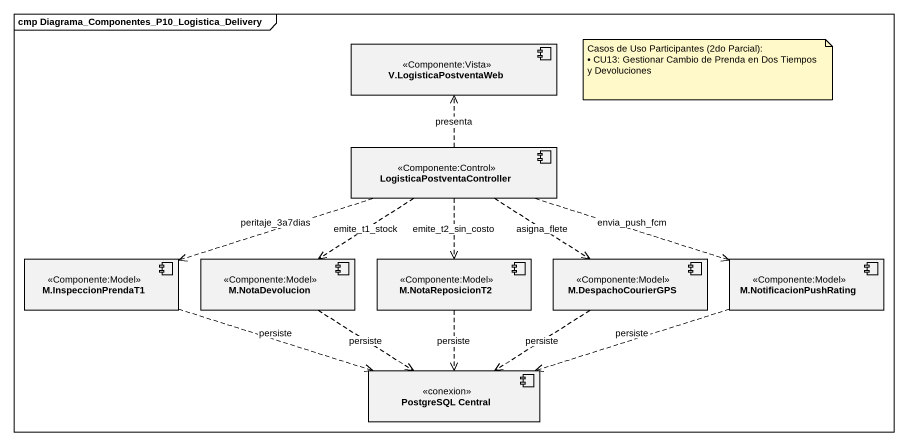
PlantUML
@startuml
mainframe cmp Diagrama_Componentes_P10_Logistica_Delivery
component "V.LogisticaPostventaWeb" as V_LogisticaPostventaWeb <<Componente:Vista>>
component LogisticaPostventaController <<Componente:Control>>
component "M.InspeccionPrendaT1" as M_InspeccionPrendaT1 <<Componente:Model>>
component "M.NotaDevolucion" as M_NotaDevolucion <<Componente:Model>>
component "M.NotaReposicionT2" as M_NotaReposicionT2 <<Componente:Model>>
component "M.DespachoCourierGPS" as M_DespachoCourierGPS <<Componente:Model>>
component "M.NotificacionPushRating" as M_NotificacionPushRating <<Componente:Model>>
component "PostgreSQL Central" as PostgreSQL_Central <<conexion>>
LogisticaPostventaController .up.> V_LogisticaPostventaWeb : presenta
LogisticaPostventaController .left.> M_InspeccionPrendaT1 : peritaje_3a7dias
LogisticaPostventaController ..> M_NotaDevolucion : emite_t1_stock
LogisticaPostventaController ..> M_NotaReposicionT2 : emite_t2_sin_costo
LogisticaPostventaController ..> M_DespachoCourierGPS : asigna_flete
LogisticaPostventaController .right.> M_NotificacionPushRating : envia_push_fcm
M_InspeccionPrendaT1 .right.> PostgreSQL_Central : persiste
M_NotaDevolucion ..> PostgreSQL_Central : persiste
M_NotaReposicionT2 ..> PostgreSQL_Central : persiste
M_DespachoCourierGPS ..> PostgreSQL_Central : persiste
M_NotificacionPushRating .left.> PostgreSQL_Central : persiste
note as N1
  Casos de Uso Participantes (2do Parcial):
  • CU13: Gestionar Cambio de Prenda en Dos Tiempos y Devoluciones
end note
@enduml
